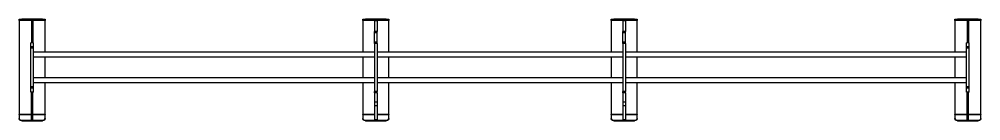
# Model space of a CAD drawing. Header units: inches. Extents: x 0.9 to 37.1, y -8.4 to 11.7.
# Drawn here: x 21.429 to 25.314, y 3.178 to 3.586 of the extents above; entities that cross this region are included whole.
import ezdxf

# ---------------------------------------------------------------- set-up
doc = ezdxf.new("R2010")
doc.units = ezdxf.units.IN
doc.header["$MEASUREMENT"] = 0

msp = doc.modelspace()

# ---------------------------------------------------------------- linework, layer by layer
at = {"color": 7, "linetype": 'Continuous', "lineweight": 25}
for p, q in [((21.4289, 3.5831), (21.4289, 3.5857)), ((21.4289, 3.5857), (21.4394, 3.5857)), ((21.4394, 3.5831), (21.4289, 3.5831)), ((21.4289, 3.5809), (21.4289, 3.5831)), ((21.4289, 3.5809), (21.4289, 3.2026)), ((21.4784, 3.5809), (21.4289, 3.5809)), ((21.4394, 3.5857), (21.4394, 3.5831)), ((21.5227, 3.5857), (21.4394, 3.5857)), ((21.5227, 3.5831), (21.4394, 3.5831)), ((21.4784, 3.5831), (21.4784, 3.4907)), ((21.4836, 3.5831), (21.4784, 3.5831)), ((21.4836, 3.5831), (21.4836, 3.4907)), ((21.5331, 3.5809), (21.4836, 3.5809)), ((21.5227, 3.5831), (21.5227, 3.5857)), ((21.5227, 3.5857), (21.5331, 3.5857)), ((21.5331, 3.5831), (21.5227, 3.5831)), ((21.5331, 3.5857), (21.5331, 3.5831)), ((21.5331, 3.5831), (21.5331, 3.5809)), ((21.5331, 3.4538), (21.5331, 3.5809)), ((22.8175, 3.5831), (22.8175, 3.5857)), ((22.8175, 3.5857), (22.8279, 3.5857)), ((22.8279, 3.5831), (22.8175, 3.5831)), ((22.8175, 3.5809), (22.8175, 3.5831)), ((22.8175, 3.5809), (22.8175, 3.4538)), ((22.8644, 3.5809), (22.8175, 3.5809)), ((22.8279, 3.5857), (22.8279, 3.5831)), ((22.9112, 3.5857), (22.8279, 3.5857)), ((22.9112, 3.5831), (22.8279, 3.5831)), ((22.8644, 3.5797), (22.8644, 3.5831)), ((22.8748, 3.5797), (22.8644, 3.5797)), ((22.8644, 3.5797), (22.8644, 3.5372)), ((22.8748, 3.5797), (22.8748, 3.5831)), ((22.9217, 3.5809), (22.8748, 3.5809)), ((22.8748, 3.5797), (22.8748, 3.5372)), ((22.9112, 3.5831), (22.9112, 3.5857)), ((22.9112, 3.5857), (22.9217, 3.5857)), ((22.9217, 3.5831), (22.9112, 3.5831)), ((22.9217, 3.5857), (22.9217, 3.5831)), ((22.9217, 3.5831), (22.9217, 3.5809)), ((22.9217, 3.4538), (22.9217, 3.5809)), ((23.8211, 3.5831), (23.8211, 3.5857)), ((23.8211, 3.5857), (23.8315, 3.5857)), ((23.8315, 3.5831), (23.8211, 3.5831)), ((23.8211, 3.5809), (23.8211, 3.5831)), ((23.8211, 3.5809), (23.8211, 3.4538)), ((23.868, 3.5809), (23.8211, 3.5809)), ((23.8315, 3.5857), (23.8315, 3.5831)), ((23.9149, 3.5857), (23.8315, 3.5857)), ((23.9149, 3.5831), (23.8315, 3.5831)), ((23.868, 3.5797), (23.868, 3.5831)), ((23.8784, 3.5797), (23.868, 3.5797)), ((23.868, 3.5797), (23.868, 3.5372)), ((23.8784, 3.5797), (23.8784, 3.5831)), ((23.9253, 3.5809), (23.8784, 3.5809)), ((23.8784, 3.5797), (23.8784, 3.5372)), ((23.9149, 3.5831), (23.9149, 3.5857)), ((23.9149, 3.5857), (23.9253, 3.5857)), ((23.9253, 3.5831), (23.9149, 3.5831)), ((23.9253, 3.5857), (23.9253, 3.5831)), ((23.9253, 3.5831), (23.9253, 3.5809)), ((23.9253, 3.4538), (23.9253, 3.5809)), ((25.2097, 3.5831), (25.2097, 3.5857)), ((25.2097, 3.5857), (25.2201, 3.5857)), ((25.2201, 3.5831), (25.2097, 3.5831)), ((25.2097, 3.5809), (25.2097, 3.5831)), ((25.2097, 3.5809), (25.2097, 3.4538)), ((25.2592, 3.5809), (25.2097, 3.5809)), ((25.2201, 3.5857), (25.2201, 3.5831)), ((25.3034, 3.5857), (25.2201, 3.5857)), ((25.3034, 3.5831), (25.2201, 3.5831)), ((25.2644, 3.5831), (25.2592, 3.5831)), ((25.2592, 3.5831), (25.2592, 3.4907)), ((25.2644, 3.5831), (25.2644, 3.4907)), ((25.3138, 3.5809), (25.2644, 3.5809)), ((25.3034, 3.5831), (25.3034, 3.5857)), ((25.3034, 3.5857), (25.3138, 3.5857)), ((25.3138, 3.5831), (25.3034, 3.5831)), ((25.3138, 3.5857), (25.3138, 3.5831)), ((25.3138, 3.5831), (25.3138, 3.5809)), ((25.3138, 3.2026), (25.3138, 3.5809)), ((22.8748, 3.5372), (22.8644, 3.5372)), ((22.8644, 3.5317), (22.8644, 3.5372)), ((22.8748, 3.5317), (22.8748, 3.5372)), ((23.8784, 3.5372), (23.868, 3.5372)), ((23.868, 3.5317), (23.868, 3.5372)), ((23.8784, 3.5317), (23.8784, 3.5372)), ((22.8748, 3.5317), (22.8644, 3.5317)), ((22.8644, 3.4938), (22.8644, 3.5317)), ((22.8748, 3.4938), (22.8748, 3.5317)), ((23.8784, 3.5317), (23.868, 3.5317)), ((23.868, 3.4938), (23.868, 3.5317)), ((23.8784, 3.4938), (23.8784, 3.5317)), ((21.4862, 3.4907), (21.4758, 3.4907)), ((21.4758, 3.4749), (21.4758, 3.4907)), ((21.4862, 3.4749), (21.4758, 3.4749)), ((21.4758, 3.4697), (21.4758, 3.4749)), ((21.4862, 3.4697), (21.4758, 3.4697)), ((21.4758, 3.3138), (21.4758, 3.4697)), ((21.4836, 3.4907), (21.4784, 3.4907)), ((21.4862, 3.4749), (21.4862, 3.4907)), ((21.4862, 3.4697), (21.4862, 3.4749)), ((21.4862, 3.3138), (21.4862, 3.4697)), ((22.8748, 3.4938), (22.8644, 3.4938)), ((22.8644, 3.4887), (22.8644, 3.4938)), ((22.8748, 3.4887), (22.8644, 3.4887)), ((22.8644, 3.4887), (22.8644, 3.2948)), ((22.8748, 3.4887), (22.8748, 3.4938)), ((22.8748, 3.4887), (22.8748, 3.2948)), ((23.8784, 3.4938), (23.868, 3.4938)), ((23.868, 3.4887), (23.868, 3.4938)), ((23.8784, 3.4887), (23.868, 3.4887)), ((23.868, 3.4887), (23.868, 3.2948)), ((23.8784, 3.4887), (23.8784, 3.4938)), ((23.8784, 3.4887), (23.8784, 3.2948)), ((25.2565, 3.4749), (25.2565, 3.4907)), ((25.267, 3.4907), (25.2565, 3.4907)), ((25.267, 3.4749), (25.2565, 3.4749)), ((25.2565, 3.4697), (25.2565, 3.4749)), ((25.267, 3.4697), (25.2565, 3.4697)), ((25.2565, 3.3138), (25.2565, 3.4697)), ((25.2644, 3.4907), (25.2592, 3.4907)), ((25.267, 3.4749), (25.267, 3.4907)), ((25.267, 3.4697), (25.267, 3.4749)), ((25.267, 3.3138), (25.267, 3.4697)), ((22.8644, 3.4538), (21.4862, 3.4538)), ((22.8644, 3.4329), (21.4862, 3.4329)), ((21.5331, 3.3506), (21.5331, 3.4329)), ((22.8175, 3.4329), (22.8175, 3.3506)), ((23.868, 3.4538), (22.8748, 3.4538)), ((23.868, 3.4329), (22.8748, 3.4329)), ((22.9217, 3.3506), (22.9217, 3.4329)), ((23.8211, 3.4329), (23.8211, 3.3506)), ((25.2565, 3.4538), (23.8784, 3.4538)), ((25.2565, 3.4329), (23.8784, 3.4329)), ((23.9253, 3.3506), (23.9253, 3.4329)), ((25.2097, 3.4329), (25.2097, 3.3506)), ((22.8644, 3.3506), (21.4862, 3.3506)), ((23.868, 3.3506), (22.8748, 3.3506)), ((25.2565, 3.3506), (23.8784, 3.3506)), ((21.4862, 3.3138), (21.4758, 3.3138)), ((21.4758, 3.3086), (21.4758, 3.3138)), ((21.4862, 3.3086), (21.4758, 3.3086)), ((21.4758, 3.2928), (21.4758, 3.3086)), ((22.8644, 3.3297), (21.4862, 3.3297)), ((21.4862, 3.3086), (21.4862, 3.3138)), ((21.4862, 3.2928), (21.4862, 3.3086)), ((21.5331, 3.2026), (21.5331, 3.3297)), ((22.8175, 3.3297), (22.8175, 3.2026)), ((23.868, 3.3297), (22.8748, 3.3297)), ((22.9217, 3.2026), (22.9217, 3.3297)), ((23.8211, 3.3297), (23.8211, 3.2026)), ((25.2565, 3.3297), (23.8784, 3.3297)), ((23.9253, 3.2026), (23.9253, 3.3297)), ((25.2097, 3.3297), (25.2097, 3.2026)), ((25.267, 3.3138), (25.2565, 3.3138)), ((25.2565, 3.3086), (25.2565, 3.3138)), ((25.267, 3.3086), (25.2565, 3.3086)), ((25.2565, 3.2928), (25.2565, 3.3086)), ((25.267, 3.3086), (25.267, 3.3138)), ((25.267, 3.2928), (25.267, 3.3086)), ((21.4862, 3.2928), (21.4758, 3.2928)), ((21.4836, 3.2928), (21.4784, 3.2928)), ((21.4784, 3.2755), (21.4784, 3.2928)), ((21.4836, 3.2755), (21.4784, 3.2755)), ((21.4784, 3.2739), (21.4784, 3.2755)), ((21.4784, 3.2739), (21.4836, 3.2739)), ((21.4784, 3.2092), (21.4784, 3.2739)), ((21.4836, 3.2755), (21.4836, 3.2928)), ((21.4836, 3.2739), (21.4836, 3.2755)), ((21.4836, 3.2092), (21.4836, 3.2739)), ((22.8748, 3.2948), (22.8644, 3.2948)), ((22.8644, 3.2897), (22.8644, 3.2948)), ((22.8748, 3.2897), (22.8644, 3.2897)), ((22.8644, 3.2897), (22.8644, 3.2518)), ((22.8748, 3.2897), (22.8748, 3.2948)), ((22.8748, 3.2897), (22.8748, 3.2518)), ((23.8784, 3.2948), (23.868, 3.2948)), ((23.868, 3.2897), (23.868, 3.2948)), ((23.8784, 3.2897), (23.868, 3.2897)), ((23.868, 3.2897), (23.868, 3.2518)), ((23.8784, 3.2897), (23.8784, 3.2948)), ((23.8784, 3.2897), (23.8784, 3.2518)), ((25.267, 3.2928), (25.2565, 3.2928)), ((25.2644, 3.2928), (25.2592, 3.2928)), ((25.2592, 3.2755), (25.2592, 3.2928)), ((25.2644, 3.2755), (25.2592, 3.2755)), ((25.2592, 3.2739), (25.2592, 3.2755)), ((25.2592, 3.2739), (25.2644, 3.2739)), ((25.2592, 3.2092), (25.2592, 3.2739)), ((25.2644, 3.2755), (25.2644, 3.2928)), ((25.2644, 3.2739), (25.2644, 3.2755)), ((25.2644, 3.2092), (25.2644, 3.2739)), ((22.8748, 3.2518), (22.8644, 3.2518)), ((22.8644, 3.2518), (22.8644, 3.2378)), ((22.8748, 3.2378), (22.8644, 3.2378)), ((22.8644, 3.2378), (22.8644, 3.1815)), ((22.8748, 3.2518), (22.8748, 3.2378)), ((22.8748, 3.2378), (22.8748, 3.1815)), ((23.8784, 3.2518), (23.868, 3.2518)), ((23.868, 3.2518), (23.868, 3.2378)), ((23.8784, 3.2378), (23.868, 3.2378)), ((23.868, 3.2378), (23.868, 3.1815)), ((23.8784, 3.2518), (23.8784, 3.2378)), ((23.8784, 3.2378), (23.8784, 3.1815)), ((21.4289, 3.201), (21.4289, 3.2026)), ((21.4784, 3.2026), (21.4289, 3.2026)), ((21.4289, 3.201), (21.4289, 3.1872)), ((21.4784, 3.201), (21.4289, 3.201)), ((21.4289, 3.1854), (21.4289, 3.1872)), ((21.4836, 3.2092), (21.4784, 3.2092)), ((21.4784, 3.2016), (21.4784, 3.2092)), ((21.4836, 3.2016), (21.4784, 3.2016)), ((21.4784, 3.1961), (21.4784, 3.2016)), ((21.4836, 3.1961), (21.4784, 3.1961)), ((21.4784, 3.1888), (21.4784, 3.1961)), ((21.4836, 3.1888), (21.4784, 3.1888)), ((21.4784, 3.1798), (21.4784, 3.1888)), ((21.4836, 3.2016), (21.4836, 3.2092)), ((21.5331, 3.2026), (21.4836, 3.2026)), ((21.4836, 3.1961), (21.4836, 3.2016)), ((21.5331, 3.201), (21.4836, 3.201)), ((21.4836, 3.1888), (21.4836, 3.1961)), ((21.4836, 3.1798), (21.4836, 3.1888)), ((21.5331, 3.2026), (21.5331, 3.201)), ((21.5331, 3.1872), (21.5331, 3.201)), ((21.5331, 3.1872), (21.5331, 3.1854)), ((22.8175, 3.201), (22.8175, 3.2026)), ((22.8644, 3.2026), (22.8175, 3.2026)), ((22.8175, 3.201), (22.8175, 3.1872)), ((22.8644, 3.201), (22.8175, 3.201)), ((22.8175, 3.1854), (22.8175, 3.1872)), ((22.9217, 3.2026), (22.8748, 3.2026)), ((22.9217, 3.201), (22.8748, 3.201)), ((22.9217, 3.2026), (22.9217, 3.201)), ((22.9217, 3.1872), (22.9217, 3.201)), ((22.9217, 3.1872), (22.9217, 3.1854)), ((23.8211, 3.201), (23.8211, 3.2026)), ((23.868, 3.2026), (23.8211, 3.2026)), ((23.8211, 3.201), (23.8211, 3.1872)), ((23.868, 3.201), (23.8211, 3.201)), ((23.8211, 3.1854), (23.8211, 3.1872)), ((23.9253, 3.2026), (23.8784, 3.2026)), ((23.9253, 3.201), (23.8784, 3.201)), ((23.9253, 3.2026), (23.9253, 3.201)), ((23.9253, 3.1872), (23.9253, 3.201)), ((23.9253, 3.1872), (23.9253, 3.1854)), ((25.2097, 3.201), (25.2097, 3.2026)), ((25.2592, 3.2026), (25.2097, 3.2026)), ((25.2097, 3.201), (25.2097, 3.1872)), ((25.2592, 3.201), (25.2097, 3.201)), ((25.2097, 3.1854), (25.2097, 3.1872)), ((25.2644, 3.2092), (25.2592, 3.2092)), ((25.2592, 3.2016), (25.2592, 3.2092)), ((25.2644, 3.2016), (25.2592, 3.2016)), ((25.2592, 3.1961), (25.2592, 3.2016)), ((25.2644, 3.1961), (25.2592, 3.1961)), ((25.2592, 3.1888), (25.2592, 3.1961)), ((25.2644, 3.1888), (25.2592, 3.1888)), ((25.2592, 3.1798), (25.2592, 3.1888)), ((25.2644, 3.2016), (25.2644, 3.2092)), ((25.3138, 3.2026), (25.2644, 3.2026)), ((25.2644, 3.1961), (25.2644, 3.2016)), ((25.3138, 3.201), (25.2644, 3.201)), ((25.2644, 3.1888), (25.2644, 3.1961)), ((25.2644, 3.1798), (25.2644, 3.1888)), ((25.3138, 3.2026), (25.3138, 3.201)), ((25.3138, 3.1872), (25.3138, 3.201)), ((25.3138, 3.1872), (25.3138, 3.1854)), ((21.4394, 3.1798), (21.5227, 3.1798)), ((21.4394, 3.1798), (21.4394, 3.178)), ((21.4394, 3.178), (21.5227, 3.178)), ((21.4836, 3.1798), (21.4784, 3.1798)), ((21.5227, 3.178), (21.5227, 3.1798)), ((22.8279, 3.1798), (22.9112, 3.1798)), ((22.8279, 3.1798), (22.8279, 3.178)), ((22.8279, 3.178), (22.9112, 3.178)), ((22.8748, 3.1815), (22.8644, 3.1815)), ((22.8644, 3.181), (22.8644, 3.1815)), ((22.8644, 3.181), (22.8748, 3.181)), ((22.8748, 3.181), (22.8748, 3.1815)), ((22.9112, 3.178), (22.9112, 3.1798)), ((23.8315, 3.1798), (23.9149, 3.1798)), ((23.8315, 3.1798), (23.8315, 3.178)), ((23.8315, 3.178), (23.9149, 3.178)), ((23.8784, 3.1815), (23.868, 3.1815)), ((23.868, 3.181), (23.868, 3.1815)), ((23.868, 3.181), (23.8784, 3.181)), ((23.8784, 3.181), (23.8784, 3.1815)), ((23.9149, 3.178), (23.9149, 3.1798)), ((25.2201, 3.1798), (25.3034, 3.1798)), ((25.2201, 3.1798), (25.2201, 3.178)), ((25.2201, 3.178), (25.3034, 3.178)), ((25.2644, 3.1798), (25.2592, 3.1798)), ((25.3034, 3.178), (25.3034, 3.1798))]:
    msp.add_line(p, q, dxfattribs=at)
at = {"color": 7, "linetype": 'Continuous', "lineweight": 25, "flags": 128}
for points in [[(21.4289, 3.1872), (21.429, 3.1863), (21.4292, 3.1854), (21.4296, 3.1846), (21.4301, 3.1838), (21.4308, 3.183), (21.4316, 3.1823), (21.4325, 3.1817), (21.4334, 3.1811), (21.4345, 3.1807), (21.4357, 3.1803), (21.4369, 3.1801), (21.4381, 3.1799), (21.4394, 3.1798)], [(21.5227, 3.1798), (21.524, 3.1799), (21.5252, 3.1801), (21.5264, 3.1803), (21.5275, 3.1807), (21.5286, 3.1811), (21.5296, 3.1817), (21.5305, 3.1823), (21.5313, 3.183), (21.5319, 3.1838), (21.5324, 3.1846), (21.5328, 3.1854), (21.533, 3.1863), (21.5331, 3.1872)], [(22.8175, 3.1872), (22.8176, 3.1863), (22.8178, 3.1854), (22.8182, 3.1846), (22.8187, 3.1838), (22.8193, 3.183), (22.8201, 3.1823), (22.821, 3.1817), (22.822, 3.1811), (22.8231, 3.1807), (22.8242, 3.1803), (22.8254, 3.1801), (22.8266, 3.1799), (22.8279, 3.1798)], [(22.9112, 3.1798), (22.9125, 3.1799), (22.9137, 3.1801), (22.9149, 3.1803), (22.9161, 3.1807), (22.9172, 3.1811), (22.9181, 3.1817), (22.919, 3.1823), (22.9198, 3.183), (22.9205, 3.1838), (22.921, 3.1846), (22.9214, 3.1854), (22.9216, 3.1863), (22.9217, 3.1872)], [(23.8211, 3.1872), (23.8212, 3.1863), (23.8214, 3.1854), (23.8218, 3.1846), (23.8223, 3.1838), (23.823, 3.183), (23.8238, 3.1823), (23.8246, 3.1817), (23.8256, 3.1811), (23.8267, 3.1807), (23.8279, 3.1803), (23.8291, 3.1801), (23.8303, 3.1799), (23.8315, 3.1798)], [(23.9149, 3.1798), (23.9161, 3.1799), (23.9174, 3.1801), (23.9186, 3.1803), (23.9197, 3.1807), (23.9208, 3.1811), (23.9218, 3.1817), (23.9227, 3.1823), (23.9235, 3.183), (23.9241, 3.1838), (23.9246, 3.1846), (23.925, 3.1854), (23.9252, 3.1863), (23.9253, 3.1872)], [(25.2097, 3.1872), (25.2098, 3.1863), (25.21, 3.1854), (25.2104, 3.1846), (25.2109, 3.1838), (25.2115, 3.183), (25.2123, 3.1823), (25.2132, 3.1817), (25.2142, 3.1811), (25.2153, 3.1807), (25.2164, 3.1803), (25.2176, 3.1801), (25.2188, 3.1799), (25.2201, 3.1798)], [(25.3034, 3.1798), (25.3047, 3.1799), (25.3059, 3.1801), (25.3071, 3.1803), (25.3083, 3.1807), (25.3093, 3.1811), (25.3103, 3.1817), (25.3112, 3.1823), (25.312, 3.183), (25.3126, 3.1838), (25.3132, 3.1846), (25.3135, 3.1854), (25.3138, 3.1863), (25.3138, 3.1872)], [(21.4394, 3.178), (21.4381, 3.1781), (21.4369, 3.1782), (21.4357, 3.1785), (21.4345, 3.1788), (21.4334, 3.1793), (21.4325, 3.1799), (21.4316, 3.1805), (21.4308, 3.1812), (21.4301, 3.1819), (21.4296, 3.1828), (21.4292, 3.1836), (21.429, 3.1845), (21.4289, 3.1854)], [(21.5331, 3.1854), (21.533, 3.1845), (21.5328, 3.1836), (21.5324, 3.1828), (21.5319, 3.1819), (21.5313, 3.1812), (21.5305, 3.1805), (21.5296, 3.1799), (21.5286, 3.1793), (21.5275, 3.1788), (21.5264, 3.1785), (21.5252, 3.1782), (21.524, 3.1781), (21.5227, 3.178)], [(22.8279, 3.178), (22.8266, 3.1781), (22.8254, 3.1782), (22.8242, 3.1785), (22.8231, 3.1788), (22.822, 3.1793), (22.821, 3.1799), (22.8201, 3.1805), (22.8193, 3.1812), (22.8187, 3.1819), (22.8182, 3.1828), (22.8178, 3.1836), (22.8176, 3.1845), (22.8175, 3.1854)], [(22.9217, 3.1854), (22.9216, 3.1845), (22.9214, 3.1836), (22.921, 3.1828), (22.9205, 3.1819), (22.9198, 3.1812), (22.919, 3.1805), (22.9181, 3.1799), (22.9172, 3.1793), (22.9161, 3.1788), (22.9149, 3.1785), (22.9137, 3.1782), (22.9125, 3.1781), (22.9112, 3.178)], [(23.8315, 3.178), (23.8303, 3.1781), (23.8291, 3.1782), (23.8279, 3.1785), (23.8267, 3.1788), (23.8256, 3.1793), (23.8246, 3.1799), (23.8238, 3.1805), (23.823, 3.1812), (23.8223, 3.1819), (23.8218, 3.1828), (23.8214, 3.1836), (23.8212, 3.1845), (23.8211, 3.1854)], [(23.9253, 3.1854), (23.9252, 3.1845), (23.925, 3.1836), (23.9246, 3.1828), (23.9241, 3.1819), (23.9235, 3.1812), (23.9227, 3.1805), (23.9218, 3.1799), (23.9208, 3.1793), (23.9197, 3.1788), (23.9186, 3.1785), (23.9174, 3.1782), (23.9161, 3.1781), (23.9149, 3.178)], [(25.2201, 3.178), (25.2188, 3.1781), (25.2176, 3.1782), (25.2164, 3.1785), (25.2153, 3.1788), (25.2142, 3.1793), (25.2132, 3.1799), (25.2123, 3.1805), (25.2115, 3.1812), (25.2109, 3.1819), (25.2104, 3.1828), (25.21, 3.1836), (25.2098, 3.1845), (25.2097, 3.1854)], [(25.3138, 3.1854), (25.3138, 3.1845), (25.3135, 3.1836), (25.3132, 3.1828), (25.3126, 3.1819), (25.312, 3.1812), (25.3112, 3.1805), (25.3103, 3.1799), (25.3093, 3.1793), (25.3083, 3.1788), (25.3071, 3.1785), (25.3059, 3.1782), (25.3047, 3.1781), (25.3034, 3.178)]]:
    msp.add_lwpolyline(points, dxfattribs=at)

doc.saveas('drawing.dxf')
